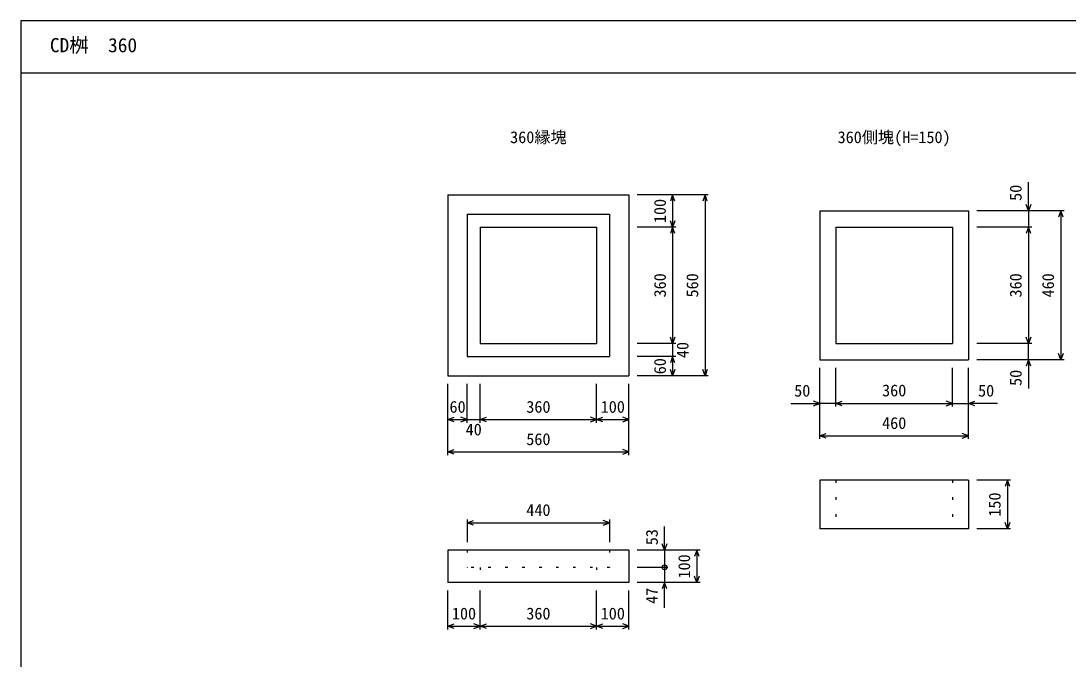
# Model space of a CAD drawing. Units: millimetres, scale not verified. Extents: x 15 to 25215, y 0 to 17820.
# Drawn here: x 7983 to 11221, y 8864 to 10837 of the extents above; entities that cross this region are included whole.
import ezdxf
from ezdxf.enums import TextEntityAlignment as Align

# ---------------------------------------------------------------- set-up
doc = ezdxf.new("R2010")
doc.units = ezdxf.units.MM
doc.header["$LTSCALE"] = 30
doc.linetypes.add('DOTTED', pattern=[1.75, 0.25, -1.5])
for name, color, linetype, lineweight in [('DIM', 7, 'Continuous', 25), ('OUTLINE', 3, 'Continuous', 25), ('OUTLINE2', 4, 'DOTTED', 25), ('TXT', 7, 'Continuous', 25)]:
    doc.layers.add(name, color=color, linetype=linetype, lineweight=lineweight)
doc.styles.add('ＭＳ ゴシック', font='')
doc.styles.get('ＭＳ ゴシック').set_extended_font_data('MS Gothic')

msp = doc.modelspace()

# ---------------------------------------------------------------- linework, layer by layer
at = {"layer": 'DIM'}
for p, q in [((14483.48, 10836.57), (7983.48, 10836.57)), ((7983.48, 10836.57), (7983.48, 6836.57)), ((7983.48, 10676.57), (14483.48, 10676.57)), ((11098.48, 10249.19), (11098.48, 10337.79)), ((10108.48, 10299.19), (9888.48, 10299.19)), ((9998.48, 10299.19), (9991.39, 10279.73)), ((9998.48, 10299.19), (9998.48, 10199.19)), ((10005.56, 10279.73), (9998.48, 10299.19)), ((10098.48, 10299.19), (10091.39, 10279.73)), ((10098.48, 10299.19), (10098.48, 9739.19)), ((10105.56, 10279.73), (10098.48, 10299.19)), ((11098.48, 10249.19), (11091.39, 10268.65)), ((11105.56, 10268.65), (11098.48, 10249.19)), ((11208.48, 10249.19), (10938.48, 10249.19)), ((11098.48, 10249.19), (11098.48, 10199.19)), ((11198.48, 10249.19), (11191.39, 10229.73)), ((11198.48, 10249.19), (11198.48, 9789.19)), ((11205.56, 10229.73), (11198.48, 10249.19)), ((10008.48, 10199.19), (9888.48, 10199.19)), ((9998.48, 10199.19), (9991.39, 10218.65)), ((9998.48, 10199.19), (9991.39, 10179.73)), ((10005.56, 10218.65), (9998.48, 10199.19)), ((9998.48, 10199.19), (9998.48, 9839.19)), ((10005.56, 10179.73), (9998.48, 10199.19)), ((11108.48, 10199.19), (10938.48, 10199.19)), ((11098.48, 10199.19), (11091.39, 10179.73)), ((11098.48, 10199.19), (11098.48, 9839.19)), ((11105.56, 10179.73), (11098.48, 10199.19)), ((9998.48, 9839.19), (9991.39, 9858.65)), ((10005.56, 9858.65), (9998.48, 9839.19)), ((11098.48, 9839.19), (11091.39, 9858.65)), ((11105.56, 9858.65), (11098.48, 9839.19)), ((10008.48, 9839.19), (9888.48, 9839.19)), ((9998.48, 9839.19), (9998.48, 9799.19)), ((11108.48, 9839.19), (10938.48, 9839.19)), ((11098.48, 9789.19), (11098.48, 9839.19)), ((10008.48, 9799.19), (9888.48, 9799.19)), ((9998.48, 9799.19), (9991.39, 9779.73)), ((9998.48, 9799.19), (9998.48, 9739.19)), ((10005.56, 9779.73), (9998.48, 9799.19)), ((11208.48, 9789.19), (10938.48, 9789.19)), ((11098.48, 9789.19), (11091.39, 9769.73)), ((11098.48, 9789.19), (11098.48, 9700.59)), ((11105.56, 9769.73), (11098.48, 9789.19)), ((11198.48, 9789.19), (11191.39, 9808.65)), ((11205.56, 9808.65), (11198.48, 9789.19)), ((9998.48, 9739.19), (9991.39, 9758.65)), ((10005.56, 9758.65), (9998.48, 9739.19)), ((10098.48, 9739.19), (10091.39, 9758.65)), ((10105.56, 9758.65), (10098.48, 9739.19)), ((10453.48, 9544.19), (10453.48, 9764.19)), ((10503.48, 9644.19), (10503.48, 9764.19)), ((10863.48, 9644.19), (10863.48, 9764.19)), ((10913.48, 9544.19), (10913.48, 9764.19)), ((9303.48, 9494.19), (9303.48, 9714.19)), ((9363.48, 9594.19), (9363.48, 9714.19)), ((9403.48, 9594.19), (9403.48, 9714.19)), ((9763.48, 9594.19), (9763.48, 9714.19)), ((9863.48, 9494.19), (9863.48, 9714.19)), ((10108.48, 9739.19), (9888.48, 9739.19)), ((10364.32, 9654.19), (10453.48, 9654.19)), ((10453.48, 9654.19), (10434.02, 9661.27)), ((10434.02, 9647.1), (10453.48, 9654.19)), ((10503.48, 9654.19), (10453.48, 9654.19)), ((10503.48, 9654.19), (10522.93, 9661.27)), ((10503.48, 9654.19), (10863.48, 9654.19)), ((10522.93, 9647.1), (10503.48, 9654.19)), ((10863.48, 9654.19), (10844.02, 9661.27)), ((10844.02, 9647.1), (10863.48, 9654.19)), ((10863.48, 9654.19), (10913.48, 9654.19)), ((10913.48, 9654.19), (10932.93, 9661.27)), ((11002.63, 9654.19), (10913.48, 9654.19)), ((10932.93, 9647.1), (10913.48, 9654.19)), ((9303.48, 9604.19), (9322.93, 9611.27)), ((9303.48, 9604.19), (9363.48, 9604.19)), ((9322.93, 9597.1), (9303.48, 9604.19)), ((9363.48, 9604.19), (9344.02, 9611.27)), ((9344.02, 9597.1), (9363.48, 9604.19)), ((9363.48, 9604.19), (9403.48, 9604.19)), ((9403.48, 9604.19), (9422.93, 9611.27)), ((9403.48, 9604.19), (9763.48, 9604.19)), ((9422.93, 9597.1), (9403.48, 9604.19)), ((9763.48, 9604.19), (9744.02, 9611.27)), ((9744.02, 9597.1), (9763.48, 9604.19)), ((9763.48, 9604.19), (9782.93, 9611.27)), ((9763.48, 9604.19), (9863.48, 9604.19)), ((9782.93, 9597.1), (9763.48, 9604.19)), ((9863.48, 9604.19), (9844.02, 9611.27)), ((9844.02, 9597.1), (9863.48, 9604.19)), ((10453.48, 9554.19), (10472.93, 9561.27)), ((10453.48, 9554.19), (10913.48, 9554.19)), ((10472.93, 9547.1), (10453.48, 9554.19)), ((10913.48, 9554.19), (10894.02, 9561.27)), ((10894.02, 9547.1), (10913.48, 9554.19)), ((9303.48, 9504.19), (9322.93, 9511.27)), ((9303.48, 9504.19), (9863.48, 9504.19)), ((9322.93, 9497.1), (9303.48, 9504.19)), ((9863.48, 9504.19), (9844.02, 9511.27)), ((9844.02, 9497.1), (9863.48, 9504.19)), ((11043.48, 9416.42), (10938.48, 9416.42)), ((11033.48, 9416.42), (11026.39, 9396.96)), ((11033.48, 9416.42), (11033.48, 9266.42)), ((11040.56, 9396.96), (11033.48, 9416.42)), ((9363.48, 9295.18), (9363.48, 9225.18)), ((9363.48, 9285.18), (9382.93, 9292.26)), ((9803.48, 9285.18), (9784.02, 9292.26)), ((9803.48, 9295.18), (9803.48, 9225.18)), ((9363.48, 9285.18), (9803.48, 9285.18)), ((9382.93, 9278.1), (9363.48, 9285.18)), ((9784.02, 9278.1), (9803.48, 9285.18)), ((9973.48, 9200.18), (9973.48, 9273.47)), ((11043.48, 9266.42), (10938.48, 9266.42)), ((11033.48, 9266.42), (11026.39, 9285.88)), ((11040.56, 9285.88), (11033.48, 9266.42)), ((10083.48, 9200.18), (9888.48, 9200.18)), ((9973.48, 9200.18), (9966.39, 9219.64)), ((9980.56, 9219.64), (9973.48, 9200.18)), ((9973.48, 9200.18), (9973.48, 9147.18)), ((10073.48, 9200.18), (10066.39, 9180.72)), ((10073.48, 9200.18), (10073.48, 9100.18)), ((10080.56, 9180.72), (10073.48, 9200.18)), ((9983.48, 9147.18), (9888.48, 9147.18)), ((9973.48, 9147.18), (9973.48, 9100.18)), ((10083.48, 9100.18), (9888.48, 9100.18)), ((9973.48, 9100.18), (9966.39, 9080.72)), ((9973.48, 9022.52), (9973.48, 9100.18)), ((9980.56, 9080.72), (9973.48, 9100.18)), ((10073.48, 9100.18), (10066.39, 9119.64)), ((10080.56, 9119.64), (10073.48, 9100.18)), ((9303.48, 8955.18), (9303.48, 9075.18)), ((9403.48, 8955.18), (9403.48, 9075.18)), ((9763.48, 8955.18), (9763.48, 9075.18)), ((9863.48, 8955.18), (9863.48, 9075.18)), ((9303.48, 8965.18), (9322.93, 8972.26)), ((9403.48, 8965.18), (9384.02, 8972.26)), ((9403.48, 8965.18), (9422.93, 8972.26)), ((9763.48, 8965.18), (9744.02, 8972.26)), ((9763.48, 8965.18), (9782.93, 8972.26)), ((9863.48, 8965.18), (9844.02, 8972.26)), ((9303.48, 8965.18), (9403.48, 8965.18)), ((9322.93, 8958.1), (9303.48, 8965.18)), ((9384.02, 8958.1), (9403.48, 8965.18)), ((9403.48, 8965.18), (9763.48, 8965.18)), ((9422.93, 8958.1), (9403.48, 8965.18)), ((9744.02, 8958.1), (9763.48, 8965.18)), ((9763.48, 8965.18), (9863.48, 8965.18)), ((9782.93, 8958.1), (9763.48, 8965.18)), ((9844.02, 8958.1), (9863.48, 8965.18))]:
    msp.add_line(p, q, dxfattribs=at)
msp.add_circle((9973.48, 9147.18), 7.5, dxfattribs=at)
at = {"layer": 'OUTLINE'}
for p, q in [((9303.48, 10299.19), (9303.48, 9739.19)), ((9303.48, 10299.19), (9863.48, 10299.19)), ((9863.48, 10299.19), (9863.48, 9739.19)), ((9363.48, 10239.19), (9363.48, 9799.19)), ((9363.48, 10239.19), (9803.48, 10239.19)), ((9803.48, 10239.19), (9803.48, 9799.19)), ((10453.48, 10249.19), (10453.48, 9789.19)), ((10453.48, 10249.19), (10913.48, 10249.19)), ((10913.48, 10249.19), (10913.48, 9789.19)), ((9403.48, 10199.19), (9403.48, 9839.19)), ((9403.48, 10199.19), (9763.48, 10199.19)), ((9763.48, 10199.19), (9763.48, 9839.19)), ((10503.48, 10199.19), (10503.48, 9839.19)), ((10503.48, 10199.19), (10863.48, 10199.19)), ((10863.48, 10199.19), (10863.48, 9839.19)), ((9403.48, 9839.19), (9763.48, 9839.19)), ((10503.48, 9839.19), (10863.48, 9839.19)), ((9363.48, 9799.19), (9803.48, 9799.19)), ((10453.48, 9789.19), (10913.48, 9789.19)), ((9303.48, 9739.19), (9863.48, 9739.19)), ((10913.48, 9416.42), (10453.48, 9416.42)), ((10453.48, 9416.42), (10453.48, 9266.42)), ((10913.48, 9416.42), (10913.48, 9266.42)), ((10530.31, 9266.42), (10453.48, 9266.42)), ((10913.48, 9266.42), (10530.31, 9266.42)), ((9303.48, 9200.18), (9303.48, 9100.18)), ((9863.48, 9200.18), (9303.48, 9200.18)), ((9863.48, 9200.18), (9863.48, 9100.18)), ((9863.48, 9100.18), (9303.48, 9100.18))]:
    msp.add_line(p, q, dxfattribs=at)
at = {"layer": 'OUTLINE2'}
for p, q in [((10503.48, 9416.42), (10503.48, 9266.42)), ((10863.48, 9416.42), (10863.48, 9266.42)), ((9363.48, 9200.18), (9363.48, 9147.18)), ((9803.48, 9200.18), (9803.48, 9147.18)), ((9803.48, 9147.18), (9363.48, 9147.18)), ((9403.48, 9147.18), (9403.48, 9100.18)), ((9763.48, 9147.18), (9763.48, 9100.18))]:
    msp.add_line(p, q, dxfattribs=at)

# ---------------------------------------------------------------- texts
at = {"layer": 'DIM', "style": 'ＭＳ ゴシック'}
for s, p in [('50', (11088.48, 10280.23)), ('100', (9988.48, 10211.69)), ('360', (9988.48, 9981.69)), ('560', (10088.48, 9981.69)), ('360', (11088.48, 9981.69)), ('460', (11188.48, 9981.69)), ('40', (10058.48, 9794.19)), ('60', (9988.48, 9744.19)), ('50', (11088.48, 9708.14)), ('150', (11023.48, 9303.92)), ('53', (9963.48, 9215.64)), ('100', (10063.48, 9112.68)), ('47', (9963.48, 9034.45))]:
    msp.add_text(s, height=36.66, rotation=90, dxfattribs=at).set_placement(p, align=Align.BOTTOM_LEFT)
for s, p in [('50', (10374.21, 9664.19)), ('360', (10645.98, 9664.87)), ('50', (10942.75, 9664.19)), ('60', (9308.48, 9614.19)), ('360', (9545.98, 9614.19)), ('100', (9775.98, 9614.19)), ('40', (9358.48, 9544.19)), ('460', (10645.98, 9564.19)), ('560', (9545.98, 9514.19)), ('440', (9545.98, 9295.18)), ('100', (9315.98, 8975.18)), ('360', (9545.98, 8975.18)), ('100', (9775.98, 8975.18))]:
    msp.add_text(s, height=36.66, dxfattribs=at).set_placement(p, align=Align.BOTTOM_LEFT)
at = {"layer": 'TXT', "style": 'ＭＳ ゴシック'}
for s, height, p in [('CD桝\u3000360', 43.99, (8072.98, 10726.57)), ('360縁塊', 36.66, (9495.98, 10447.77)), ('360側塊(H=150)', 36.66, (10508.48, 10447.77))]:
    msp.add_text(s, height=height, dxfattribs=at).set_placement(p, align=Align.BOTTOM_LEFT)

doc.saveas('drawing.dxf')
